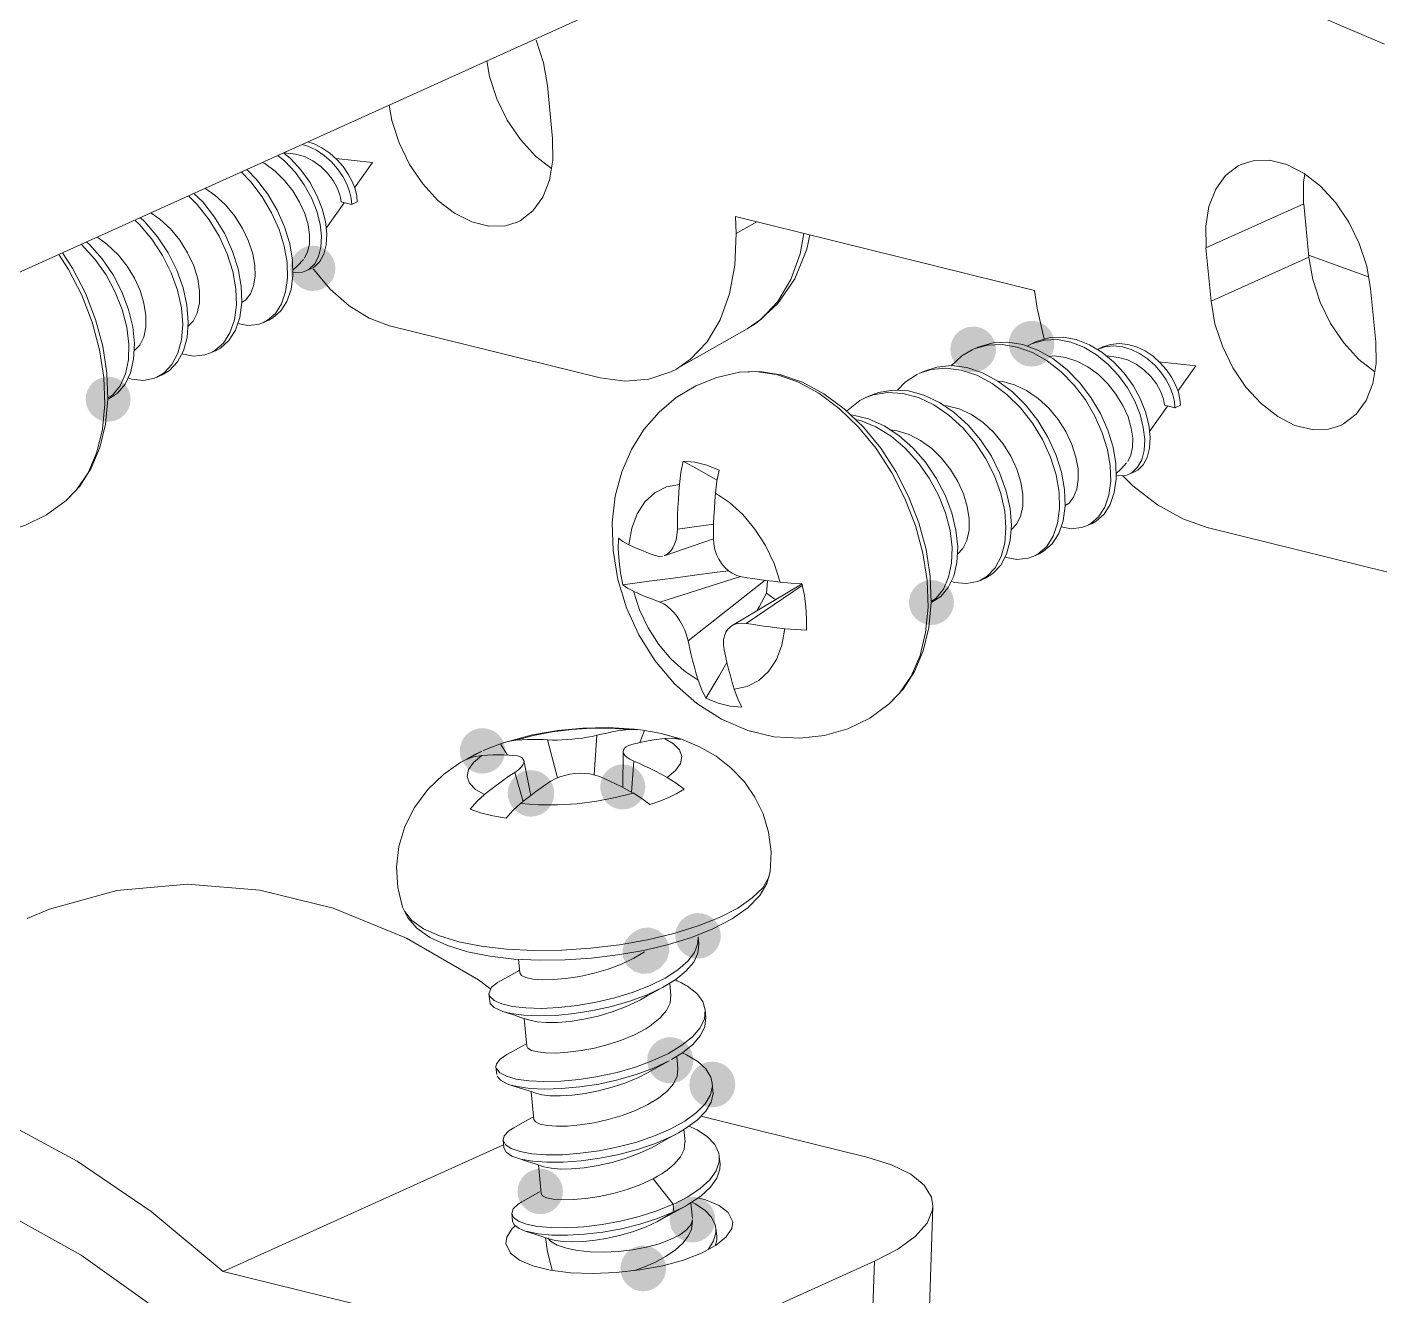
# Model space of a CAD drawing. Header units: millimetres. Extents: x 0 to 260, y 22 to 203.
# Drawn here: x 124.07 to 131.68, y 66.37 to 73.51 of the extents above; entities that cross this region are included whole.
import ezdxf

# ---------------------------------------------------------------- set-up
doc = ezdxf.new("R2010")
doc.units = ezdxf.units.MM

msp = doc.modelspace()

# ---------------------------------------------------------------- hatches: boundary and pattern name
h = msp.add_hatch(color=7)
edge = h.paths.add_edge_path()
edge.add_arc((125.674896, 72.149017), 0.127342, 0, 360)
h = msp.add_hatch(color=7)
edge = h.paths.add_edge_path()
edge.add_arc((129.718118, 71.725226), 0.128534, 0, 360)
h = msp.add_hatch(color=7)
edge = h.paths.add_edge_path()
edge.add_arc((129.389646, 71.693511), 0.128441, 0, 360)
h = msp.add_hatch(color=7)
edge = h.paths.add_edge_path()
edge.add_arc((124.524064, 71.413229), 0.12641, 0, 360)
h = msp.add_hatch(color=7)
edge = h.paths.add_edge_path()
edge.add_arc((129.154943, 70.269982), 0.126573, 0, 360)
h = msp.add_hatch(color=7)
edge = h.paths.add_edge_path()
edge.add_arc((126.629583, 69.435239), 0.127821, 0, 360)
h = msp.add_hatch(color=7)
edge = h.paths.add_edge_path()
edge.add_arc((126.629583, 69.435239), 0.127821, 0, 360)
h = msp.add_hatch(color=7)
edge = h.paths.add_edge_path()
edge.add_arc((127.418571, 69.232392), 0.126797, 0, 360)
h = msp.add_hatch(color=7)
edge = h.paths.add_edge_path()
edge.add_arc((126.902422, 69.196126), 0.130776, 0, 360)
h = msp.add_hatch(color=7)
edge = h.paths.add_edge_path()
edge.add_arc((127.842186, 68.395003), 0.12806, 0, 360)
h = msp.add_hatch(color=7)
h.dxf.hatch_style = 2
h.paths.add_polyline_path([(127.477419, 68.414595), (127.521309, 68.437596), (127.56911, 68.44186), (127.615051, 68.427981), (127.653357, 68.396551), (127.676358, 68.352661), (127.680622, 68.30486), (127.666743, 68.258919), (127.635312, 68.220612), (127.620143, 68.208265), (127.576254, 68.185265), (127.528452, 68.181), (127.482512, 68.194879), (127.444205, 68.22631), (127.421205, 68.270199), (127.41694, 68.318001), (127.430819, 68.363941), (127.46225, 68.402248)])
h = msp.add_hatch(color=7)
edge = h.paths.add_edge_path()
edge.add_arc((127.685765, 67.695198), 0.129828, 0, 360)
h = msp.add_hatch(color=7)
edge = h.paths.add_edge_path()
edge.add_arc((127.922443, 67.558673), 0.128941, 0, 360)
h = msp.add_hatch(color=7)
edge = h.paths.add_edge_path()
edge.add_arc((126.954633, 66.957293), 0.127609, 0, 360)
h = msp.add_hatch(color=7)
edge = h.paths.add_edge_path()
edge.add_arc((127.810648, 66.798719), 0.128413, 0, 360)
h = msp.add_hatch(color=7)
edge = h.paths.add_edge_path()
edge.add_arc((127.533929, 66.524046), 0.128364, 0, 360)

# ---------------------------------------------------------------- linework, layer by layer
at = {"color": 7, "lineweight": 0}
for points in [[(132.680957, 76.039451), (117.382396, 69.125712)], [(131.702916, 73.410516), (130.837552, 73.781991), (129.971835, 74.100902), (129.108588, 74.366896), (129.025685, 74.38771)], [(126.994673, 73.178317), (126.972801, 73.304964), (126.931173, 73.431612)], [(126.653925, 73.315759), (126.669094, 73.228976), (126.710369, 73.102682), (126.769283, 72.982384), (126.843014, 72.873023), (126.928386, 72.77989), (127.017639, 72.710393)], [(127.023424, 72.878915), (126.994497, 73.178423)], [(126.104262, 73.067369), (126.119431, 72.980585), (126.160706, 72.854291), (126.21962, 72.733641), (126.293351, 72.624632), (126.378723, 72.531499), (126.471856, 72.458827), (126.569223, 72.409791), (126.665884, 72.385449), (126.758312, 72.388271), (126.824634, 72.409085)], [(125.614712, 72.846212), (125.647521, 72.836687), (125.695146, 72.813404), (125.739596, 72.783418), (125.779812, 72.74814), (125.814737, 72.707923), (125.843665, 72.665943), (125.866243, 72.623257), (125.882118, 72.581982), (125.89129, 72.543176), (125.894112, 72.508604)], [(125.645545, 72.859971), (125.678706, 72.850446), (125.726331, 72.827515), (125.770428, 72.797529), (125.810645, 72.761898), (125.84557, 72.722034), (125.874498, 72.679701), (125.897076, 72.637368), (125.912951, 72.59574), (125.922123, 72.557287), (125.924945, 72.522362)], [(126.824458, 72.409015), (126.841744, 72.417129), (126.913005, 72.471809), (126.968744, 72.548715), (127.006844, 72.645023), (127.025188, 72.756854), (127.023424, 72.878915)], [(125.478822, 72.784547), (125.517981, 72.752444), (125.576894, 72.688944), (125.626989, 72.619447), (125.667558, 72.545363), (125.697544, 72.470574), (125.716242, 72.397549), (125.72365, 72.329463), (125.720475, 72.267727), (125.706717, 72.215163), (125.684139, 72.173536)], [(125.509831, 72.798658), (125.54899, 72.766202), (125.607904, 72.703055), (125.657998, 72.633205), (125.698568, 72.559474), (125.728554, 72.484686), (125.746898, 72.411661), (125.754659, 72.343222), (125.751131, 72.281486), (125.737726, 72.229274), (125.715148, 72.187647), (125.684809, 72.158366), (125.667523, 72.148136)], [(125.51156, 72.799363), (125.563771, 72.793366)], [(125.563912, 72.793472), (125.577318, 72.791708), (125.627765, 72.77795), (125.675743, 72.753961), (125.71984, 72.722211), (125.758293, 72.684111), (125.789337, 72.643189), (125.812621, 72.601914), (125.827437, 72.562755)], [(125.804542, 72.767296), (126.010564, 72.745071)], [(131.625375, 72.034894), (131.603503, 72.161894), (131.561875, 72.288541), (131.502961, 72.408838), (131.429231, 72.517494), (131.344211, 72.610627), (131.250725, 72.683299), (131.153711, 72.733041), (131.05705, 72.756677), (130.964622, 72.753855), (130.897948, 72.733394)], [(125.272271, 72.691166), (125.326951, 72.63578), (125.390451, 72.551819), (125.443721, 72.461861), (125.485349, 72.367669), (125.514629, 72.273125), (125.530151, 72.18105), (125.532621, 72.094619), (125.522038, 72.016655), (125.498754, 71.949275), (125.464535, 71.895652)], [(125.30328, 72.705277), (125.357608, 72.649539), (125.421461, 72.56593), (125.47473, 72.475972), (125.516358, 72.38178), (125.545638, 72.286883), (125.561161, 72.195161), (125.56363, 72.10873), (125.553047, 72.030414), (125.529763, 71.963386), (125.495191, 71.909764), (125.451094, 71.870958), (125.428163, 71.858258)], [(125.391651, 72.745247), (125.404704, 72.738192), (125.463265, 72.695153), (125.516181, 72.644), (125.562395, 72.585439), (125.601201, 72.521586), (125.630129, 72.456675), (125.648826, 72.393528)], [(125.910481, 72.602302), (126.01067, 72.744824)], [(130.898124, 72.733535), (130.880838, 72.725068), (130.809929, 72.670741), (130.754191, 72.593835), (130.715738, 72.497174), (130.697746, 72.385696), (130.69951, 72.263635)], [(131.254676, 72.68016), (131.247268, 72.633946), (131.248679, 72.511885)], [(124.975479, 72.557146), (125.024868, 72.50811), (125.092248, 72.422385), (125.149046, 72.329252), (125.193496, 72.230827), (125.224893, 72.131343), (125.242179, 72.034329), (125.245354, 71.942254), (125.234065, 71.858999), (125.209371, 71.787032), (125.172682, 71.728824)], [(125.006312, 72.57094), (125.055701, 72.522256), (125.123081, 72.436531), (125.179878, 72.343045), (125.224328, 72.24462), (125.255726, 72.14549), (125.273012, 72.048123), (125.276187, 71.956401)], [(125.068506, 72.599197), (125.124245, 72.561097), (125.183865, 72.505711), (125.236076, 72.442917), (125.27982, 72.374125), (125.313687, 72.301806), (125.33697, 72.229839)], [(125.827296, 72.562685), (125.830824, 72.548221), (125.833293, 72.534815), (125.834352, 72.522468)], [(124.763283, 72.461367), (124.814789, 72.426089), (124.874055, 72.371409), (124.926619, 72.307909), (124.971069, 72.237), (125.005289, 72.162917), (125.027866, 72.090245)], [(125.75099, 72.375607), (125.851532, 72.518129)], [(125.894112, 72.508569), (125.834493, 72.522327)], [(125.925121, 72.522362), (125.894077, 72.508604)], [(130.699334, 72.263635), (131.248961, 72.511991)], [(131.24882, 72.512026), (131.277748, 72.212517)], [(124.673184, 72.420374), (124.699995, 72.396032), (124.770197, 72.31313), (124.83017, 72.222113), (124.878853, 72.124746), (124.914484, 72.025616), (124.936003, 71.927191), (124.943411, 71.833352), (124.936709, 71.746921), (124.915895, 71.671427), (124.882734, 71.608632), (124.838284, 71.56136)], [(124.704016, 72.434521), (124.730828, 72.410179), (124.80103, 72.327276), (124.861355, 72.235907), (124.909686, 72.138893), (124.945316, 72.039409), (124.967189, 71.941337), (124.974597, 71.847146), (124.967541, 71.761068), (124.94708, 71.685221), (124.913919, 71.622426), (124.869116, 71.575154), (124.828547, 71.550812)], [(125.648649, 72.393528), (125.656763, 72.337436), (125.656058, 72.285931), (125.64618, 72.241481), (125.628541, 72.206908)], [(129.734381, 72.024875), (128.053394, 72.440094)], [(128.056252, 72.344245), (128.05343, 72.439847)], [(128.056252, 72.344245), (128.173021, 72.410567)], [(124.402039, 72.298101), (124.419325, 72.282932), (124.490233, 72.202146), (124.551264, 72.11254), (124.601005, 72.016585), (124.6384, 71.918512), (124.662036, 71.82044), (124.671914, 71.726249), (124.667328, 71.639112), (124.649689, 71.561854), (124.618997, 71.496943), (124.576664, 71.447201), (124.526216, 71.41404)], [(124.462011, 72.324948), (124.472528, 72.317429), (124.49429, 72.301576), (124.515787, 72.285856), (124.581602, 72.224053), (124.630991, 72.161964), (124.671914, 72.094584), (124.704016, 72.023676), (124.725536, 71.953473)], [(127.720725, 71.58288), (127.799394, 71.63756), (127.892528, 71.736691), (127.966611, 71.85981), (128.019528, 72.005155), (128.049514, 72.167785), (128.056217, 72.344174)], [(128.1176, 71.808552), (128.175103, 71.845241), (128.291872, 71.952132), (128.386064, 72.090068), (128.45415, 72.256227), (128.470378, 72.337013)], [(128.437111, 72.345268), (128.416297, 72.230968), (128.364086, 72.085976), (128.290355, 71.962504)], [(124.246146, 72.227475), (124.300827, 72.143514), (124.375263, 71.99817), (124.433824, 71.84577), (124.475804, 71.690547), (124.499441, 71.536031)], [(124.267172, 72.237106), (124.324322, 72.149617), (124.396288, 72.009212), (124.453086, 71.862103), (124.493655, 71.711467), (124.516938, 71.560478)], [(124.371911, 72.284308), (124.44917, 72.201052), (124.511964, 72.111799), (124.563822, 72.015844), (124.603334, 71.917066), (124.629086, 71.818288), (124.640375, 71.723038), (124.637553, 71.634138), (124.621325, 71.555469), (124.591339, 71.488794), (124.550064, 71.436936)], [(125.337041, 72.229874), (125.34833, 72.16461), (125.350094, 72.104285), (125.341627, 72.050663), (125.323988, 72.006213), (125.298235, 71.972699), (125.27601, 71.957882)], [(130.699334, 72.263635), (130.727909, 71.964127)], [(131.613663, 72.102063), (131.27676, 72.222713)], [(125.622121, 72.198512), (125.589665, 72.162529), (125.562854, 72.138893)], [(125.636443, 72.134448), (125.667488, 72.148206)], [(125.684139, 72.173359), (125.6538, 72.144079), (125.636514, 72.134554)], [(125.676731, 72.14616), (125.773039, 72.03186), (125.879578, 71.938021), (125.992467, 71.868877), (126.106414, 71.826543)], [(130.727944, 71.964268), (131.277924, 72.212623)], [(131.277783, 72.212659), (131.299656, 72.085659), (131.341283, 71.959011), (131.400197, 71.838714), (131.473928, 71.729706), (131.5593, 71.636925), (131.648553, 71.567075)], [(125.02769, 72.090351), (125.038626, 72.020148), (125.037921, 71.954531), (125.025573, 71.897734), (125.002996, 71.852931), (124.972304, 71.821181)], [(125.636443, 72.134448), (125.617041, 72.127745), (125.576471, 72.124923), (125.563066, 72.127745)], [(129.750397, 71.926027), (129.734522, 72.024804)], [(131.654338, 71.735491), (131.625411, 72.035)], [(124.725359, 71.953579), (124.736296, 71.883376), (124.73559, 71.81917), (124.723948, 71.762726), (124.701723, 71.717218), (124.669973, 71.684409)], [(125.276081, 71.95633), (125.265145, 71.873075), (125.24045, 71.801108), (125.203409, 71.743253), (125.155431, 71.700566), (125.130736, 71.687514)], [(128.290355, 71.962539), (128.197222, 71.864114)], [(129.750397, 71.926027), (129.789202, 71.750696)], [(130.727944, 71.964268), (130.749816, 71.837268), (130.791797, 71.710621), (130.850358, 71.590323), (130.924088, 71.481315), (131.009461, 71.388182), (131.102594, 71.315509), (131.199961, 71.266121), (131.296622, 71.242132), (131.389049, 71.244954), (131.455372, 71.265768)], [(125.397154, 71.844359), (125.368226, 71.834128), (125.310018, 71.827778), (125.252868, 71.838009)], [(125.397154, 71.844359), (125.427846, 71.858117)], [(125.420437, 71.856776), (125.397154, 71.844429)], [(125.464535, 71.895688), (125.420437, 71.856882)], [(128.197187, 71.864008), (128.118164, 71.808975)], [(127.290759, 71.533949), (126.106484, 71.826402)], [(127.720901, 71.583232), (128.118482, 71.809363)], [(125.099868, 71.673473), (125.130913, 71.687584)], [(125.124669, 71.686914), (125.099974, 71.673508)], [(125.172541, 71.728965), (125.124563, 71.686984)], [(129.265504, 71.601471), (129.325123, 71.656504), (129.384742, 71.691429)], [(129.415857, 71.705541), (129.384813, 71.691429)], [(129.394338, 71.695522), (129.470891, 71.717394), (129.553088, 71.720922), (129.637755, 71.706458), (129.723127, 71.675061), (129.806382, 71.628141), (129.885405, 71.566405), (129.957724, 71.492322), (130.021224, 71.409066), (130.074494, 71.318402), (130.116121, 71.224211), (130.145402, 71.129666), (130.160924, 71.037591), (130.163394, 70.951513), (130.152458, 70.873197), (130.129527, 70.806169), (130.095307, 70.752194)], [(129.415857, 71.705541), (129.501935, 71.730941), (129.58378, 71.734821), (129.668799, 71.72071), (129.753819, 71.689313), (129.837074, 71.641688), (129.916096, 71.580304), (129.988416, 71.506574), (130.052269, 71.422613), (130.105538, 71.332302), (130.147166, 71.238463), (130.176446, 71.143566), (130.191969, 71.051491), (130.194438, 70.96506), (130.183502, 70.887449), (130.160571, 70.820068), (130.126352, 70.766446), (130.081902, 70.727641), (130.058971, 70.714588)], [(129.693564, 71.711397), (129.71332, 71.723038)], [(129.744188, 71.73722), (129.713143, 71.723109)], [(129.722986, 71.727236), (129.791777, 71.745934), (129.864097, 71.748403), (129.938533, 71.734645), (130.012264, 71.705364)], [(129.744188, 71.73722), (129.822504, 71.759798), (129.895177, 71.761914), (129.969613, 71.748156), (130.043343, 71.719228)], [(130.012405, 71.705541), (130.08296, 71.663207), (130.14893, 71.609232), (130.207844, 71.545732), (130.257938, 71.476235), (130.298508, 71.402504), (130.328494, 71.327363), (130.346838, 71.254691), (130.354599, 71.185899), (130.351071, 71.124516), (130.337666, 71.071952), (130.314735, 71.030324)], [(130.043238, 71.719299), (130.114146, 71.676966), (130.179763, 71.623343), (130.238324, 71.559843), (130.288771, 71.489993), (130.32934, 71.416263), (130.359326, 71.341474), (130.378024, 71.268449), (130.385432, 71.199657), (130.381904, 71.138274), (130.368146, 71.08571), (130.345921, 71.044082), (130.315229, 71.014802), (130.297943, 71.005277)], [(130.119861, 71.706916), (130.088816, 71.693158)], [(130.088887, 71.693123), (130.130867, 71.706881)], [(130.119861, 71.706916), (130.161841, 71.721027), (130.210172, 71.726319), (130.259914, 71.72138), (130.309302, 71.706916), (130.356927, 71.684339), (130.401378, 71.654352), (130.441594, 71.618369), (130.476519, 71.578858), (130.505447, 71.536877), (130.528025, 71.493839), (130.5439, 71.452211), (130.553072, 71.413758), (130.555541, 71.379186)], [(130.130903, 71.706916), (130.179586, 71.712561), (130.228975, 71.707269), (130.278364, 71.693158), (130.325989, 71.670227), (130.370439, 71.640241), (130.410656, 71.604611), (130.445581, 71.564747), (130.474508, 71.522766), (130.497086, 71.479727), (130.512961, 71.438452), (130.522133, 71.399647), (130.524956, 71.365075)], [(131.455195, 71.265591), (131.472481, 71.274058), (131.543742, 71.328386), (131.599481, 71.405291), (131.637581, 71.501952), (131.655926, 71.61343), (131.654162, 71.735491)], [(125.099868, 71.673473), (125.067766, 71.662184), (125.003913, 71.655834), (124.937943, 71.667829)], [(129.816366, 71.653859), (129.845647, 71.656328), (129.909147, 71.648214), (129.973352, 71.627753), (130.035441, 71.594945), (130.094002, 71.551906), (130.146919, 71.5004), (130.193133, 71.442192), (130.232291, 71.378339), (130.261219, 71.313075), (130.279211, 71.249928)], [(130.139158, 71.656257), (130.194544, 71.65026)], [(130.19465, 71.650401), (130.207702, 71.648285), (130.258502, 71.634526), (130.30648, 71.610537), (130.350577, 71.578788), (130.38903, 71.540687), (130.420075, 71.499765), (130.443358, 71.45849), (130.458175, 71.419332)], [(130.435456, 71.623872), (130.641478, 71.601647)], [(124.287174, 70.843211), (124.177107, 70.763483), (124.054694, 70.703511), (123.922049, 70.664705), (123.784113, 70.649183), (123.637357, 70.658355), (123.492013, 70.692574), (123.343494, 70.756074), (123.205205, 70.844622), (123.07891, 70.956452), (122.969196, 71.087333), (122.878532, 71.231266), (122.809035, 71.384019), (122.759999, 71.542769), (122.758235, 71.555116)], [(124.287174, 70.843211), (124.345382, 70.902477), (124.410999, 70.999491), (124.460035, 71.114497), (124.491785, 71.244319), (124.504838, 71.386136), (124.499546, 71.536066)], [(124.516938, 71.560478), (124.52223, 71.41337), (124.509177, 71.272964), (124.47778, 71.142084), (124.429097, 71.024962), (124.364891, 70.924773), (124.28728, 70.843281)], [(124.797538, 71.536701), (124.783779, 71.531057), (124.722043, 71.519062), (124.654663, 71.525765), (124.635966, 71.532468)], [(124.797538, 71.536701), (124.828229, 71.550812)], [(124.838213, 71.561537), (124.797644, 71.536842)], [(127.290759, 71.533949), (127.431518, 71.513841), (127.565926, 71.52513), (127.689398, 71.566758), (127.720796, 71.582986)], [(127.363784, 70.562435), (127.359551, 70.718362), (127.376484, 70.866882), (127.413173, 71.005524), (127.467501, 71.131112), (127.538057, 71.243296), (127.622723, 71.341015), (127.719737, 71.422507), (127.829098, 71.488124), (127.948337, 71.536101), (128.075337, 71.564324)], [(128.075372, 71.564288), (128.188967, 71.568874), (128.308206, 71.550177), (128.429561, 71.508197), (128.549506, 71.443638), (128.664864, 71.358619), (128.772109, 71.255608), (128.869475, 71.137074), (128.9552, 71.006194), (129.026814, 70.865788), (129.083611, 70.71868), (129.124534, 70.568044), (129.147817, 70.417055)], [(128.075372, 71.564288), (128.1678, 71.568522), (128.284217, 71.551588), (128.403103, 71.510666), (128.521636, 71.446461), (128.636289, 71.361088), (128.744592, 71.256313), (128.843722, 71.134958), (128.931564, 70.999844), (129.006, 70.854499), (129.064561, 70.702452), (129.106542, 70.546877), (129.130178, 70.392713)], [(128.963173, 71.463323), (129.007623, 71.509537), (129.076415, 71.553634)], [(129.115291, 71.571167), (129.084246, 71.557409)], [(129.084282, 71.557374), (129.153426, 71.579952), (129.236682, 71.587713), (129.323112, 71.576777), (129.410954, 71.547849), (129.497384, 71.501635), (129.579934, 71.439899), (129.655782, 71.364757), (129.723162, 71.279032), (129.779607, 71.185546), (129.824409, 71.087474), (129.855807, 70.987991), (129.873093, 70.890624), (129.875915, 70.798902), (129.864626, 70.715293), (129.840284, 70.643679), (129.803243, 70.585471)], [(129.115291, 71.571167), (129.184435, 71.593745), (129.267338, 71.601859), (129.354121, 71.590923), (129.441963, 71.561642), (129.528394, 71.515429), (129.610591, 71.453692), (129.686791, 71.378904), (129.753819, 71.293179), (129.810616, 71.19934), (129.855419, 71.10162), (129.886816, 71.002137), (129.903749, 70.90477), (129.906924, 70.813048)], [(130.541219, 71.458843), (130.641407, 71.601365)], [(128.812996, 71.434748), (128.857446, 71.451329), (128.938937, 71.464734), (129.025015, 71.459443), (129.112504, 71.435807), (129.19964, 71.394884), (129.283601, 71.338087), (129.361565, 71.266473), (129.431768, 71.183923), (129.492093, 71.092554), (129.540423, 70.99554), (129.576054, 70.896057), (129.597926, 70.797632), (129.605334, 70.704146), (129.598279, 70.617715), (129.577818, 70.541868), (129.544657, 70.479426), (129.499854, 70.432154), (129.459284, 70.407459)], [(129.53044, 71.513982), (129.554076, 71.512571), (129.622515, 71.494227), (129.689895, 71.462477), (129.755159, 71.417674), (129.814426, 71.362288), (129.86699, 71.299493), (129.910381, 71.230702), (129.944601, 71.158382), (129.967884, 71.086416)], [(124.550029, 71.436794), (124.521807, 71.418097)], [(128.678093, 71.345848), (128.751824, 71.405115), (128.78181, 71.420637)], [(128.812996, 71.434748), (128.781951, 71.420637)], [(128.781986, 71.420602), (128.826436, 71.437182), (128.907928, 71.450588), (128.994006, 71.445296), (129.081848, 71.422013), (129.168631, 71.381091), (129.252592, 71.323941), (129.330909, 71.252327), (129.400759, 71.169777), (129.461084, 71.078407), (129.509767, 70.981394), (129.545045, 70.882263), (129.566917, 70.783838), (129.574325, 70.689999), (129.567623, 70.603569), (129.546809, 70.528074), (129.513647, 70.46528), (129.468845, 70.418007)], [(130.458175, 71.419226), (130.461703, 71.404762), (130.464172, 71.391357), (130.46523, 71.379009)], [(128.700142, 71.324858), (128.714606, 71.324152), (128.801742, 71.302633), (128.888173, 71.263475), (128.971781, 71.208441), (129.050097, 71.13965), (129.120653, 71.058864), (129.182036, 70.968905), (129.231778, 70.873302), (129.269173, 70.774877), (129.292809, 70.677158), (129.302686, 70.582614), (129.2981, 70.495477), (129.280461, 70.418572), (129.24977, 70.353661), (129.207436, 70.303566), (129.156989, 70.271111)], [(129.22571, 71.37721), (129.242291, 71.376505), (129.311083, 71.359219), (129.379874, 71.327469), (129.445491, 71.282666), (129.504757, 71.227985), (129.557321, 71.164485), (129.601771, 71.093577), (129.635991, 71.019494), (129.658569, 70.946821)], [(130.381692, 71.232183), (130.482234, 71.374706)], [(130.525026, 71.365145), (130.465054, 71.378904)], [(130.555682, 71.379292), (130.524991, 71.365181)], [(128.726177, 71.299705), (128.755105, 71.293355), (128.842594, 71.257372), (128.927613, 71.204455), (129.007341, 71.137074), (129.07966, 71.057347), (129.142808, 70.968447), (129.195019, 70.872844), (129.234177, 70.773713), (129.25993, 70.674936), (129.271219, 70.579686), (129.268396, 70.490786), (129.251816, 70.411763), (129.222183, 70.345441), (129.180907, 70.293583)], [(128.923556, 71.240086), (128.963067, 71.235499), (129.029037, 71.215038), (129.093948, 71.181172), (129.156389, 71.135311), (129.212481, 71.08063), (129.261517, 71.018541), (129.302792, 70.951161), (129.334895, 70.880252), (129.356062, 70.810049)], [(130.279387, 71.250069), (130.287501, 71.19433), (130.286795, 71.142472), (130.276918, 71.098375), (130.259279, 71.06345)], [(129.967778, 71.086451), (129.97942, 71.021187), (129.980831, 70.960862), (129.972364, 70.90724), (129.954726, 70.86279), (129.928973, 70.829276), (129.906748, 70.814459)], [(127.737235, 70.934157), (127.745349, 71.001537), (127.757696, 71.065037)], [(127.960508, 71.014802), (127.892069, 71.043024), (127.823983, 71.059604), (127.757661, 71.065249)], [(127.757731, 71.065072), (127.847337, 71.014978), (127.928476, 70.969117), (127.948937, 70.957122)], [(127.960508, 71.014802), (127.947808, 70.951654), (127.939694, 70.884274)], [(130.252858, 71.055089), (130.220403, 71.019106), (130.193591, 70.995469)], [(130.314876, 71.030289), (130.284538, 71.000655), (130.267251, 70.99113)], [(130.267322, 70.991024), (130.298014, 71.005136)], [(127.453037, 70.59482), (127.469265, 70.686895), (127.499604, 70.767681), (127.543348, 70.835414), (127.599087, 70.886214), (127.664351, 70.919728), (127.737376, 70.934192)], [(127.725699, 70.681991), (127.726052, 70.720797), (127.72711, 70.762072), (127.728874, 70.804758), (127.731344, 70.848502), (127.733813, 70.891894), (127.737341, 70.934227)], [(129.658569, 70.946927), (129.669505, 70.876724), (129.668799, 70.811108), (129.656452, 70.754311), (129.633874, 70.709508), (129.603182, 70.677758)], [(130.267322, 70.991024), (130.247919, 70.984322), (130.206997, 70.981499), (130.193944, 70.984322)], [(130.230104, 70.983087), (130.287607, 70.925231), (130.425896, 70.819045), (130.568418, 70.73967), (130.712351, 70.689223)], [(127.928264, 70.632038), (127.928617, 70.670843), (127.929675, 70.712118), (127.931439, 70.754804), (127.933909, 70.798549), (127.936378, 70.841941), (127.939906, 70.884274)], [(127.939835, 70.884203), (128.01921, 70.832345), (128.093999, 70.763906), (128.162438, 70.682414), (128.221352, 70.589634), (128.269682, 70.489445), (128.304608, 70.384317)], [(129.356097, 70.810155), (129.367033, 70.740305), (129.366327, 70.675747), (129.354686, 70.619303), (129.332461, 70.573794), (129.300711, 70.540986)], [(129.906783, 70.812907), (129.895847, 70.729651), (129.871152, 70.657685), (129.834111, 70.599829), (129.786133, 70.557496), (129.761439, 70.54409)], [(127.725699, 70.681991), (127.929957, 70.709861)], [(130.027892, 70.700935), (129.998964, 70.690705), (129.940756, 70.684708), (129.883958, 70.694585)], [(130.05114, 70.713353), (130.027856, 70.701006)], [(130.027892, 70.700935), (130.058936, 70.714694)], [(130.095237, 70.752264), (130.05114, 70.713459)], [(127.397581, 70.502851), (127.3937, 70.568114), (127.394758, 70.631262)], [(127.394794, 70.631332), (127.419841, 70.612635), (127.453002, 70.594643)], [(127.651651, 70.533154), (127.674934, 70.545854), (127.688693, 70.559612), (127.700687, 70.576899), (127.710565, 70.59736), (127.718326, 70.621349), (127.723618, 70.649218), (127.725734, 70.682026)], [(127.928617, 70.627557), (127.651686, 70.53266)], [(127.928264, 70.632038), (127.930381, 70.598171), (127.936731, 70.567127), (127.946609, 70.538904), (127.958956, 70.513152), (127.974478, 70.489163), (127.99247, 70.467291), (128.012225, 70.448946), (128.03445, 70.433777), (128.059497, 70.421782), (128.087367, 70.414374)], [(131.89652, 70.396735), (130.712598, 70.689188)], [(128.917876, 69.699787), (128.80781, 69.620059), (128.685396, 69.560087), (128.552751, 69.521282), (128.415168, 69.505759), (128.26806, 69.514932), (128.122715, 69.549151), (127.974196, 69.612651), (127.835907, 69.701198), (127.709965, 69.813029), (127.599899, 69.943909), (127.509587, 70.088196), (127.439737, 70.240596), (127.390701, 70.399346), (127.36389, 70.562329)], [(127.601874, 70.534212), (127.578944, 70.542326), (127.554602, 70.551499), (127.529555, 70.561376), (127.503802, 70.57196), (127.478049, 70.583249), (127.453002, 70.59489)], [(129.803278, 70.585542), (129.7553, 70.543561)], [(127.419947, 70.369183), (127.406188, 70.436211), (127.397722, 70.502886)], [(127.601874, 70.534212), (127.623394, 70.529274), (127.642444, 70.530332)], [(129.730571, 70.53005), (129.698468, 70.518761), (129.634615, 70.512411), (129.568646, 70.524405)], [(129.730571, 70.53005), (129.761615, 70.544161)], [(129.755371, 70.543491), (129.730676, 70.530085)], [(128.013531, 70.448064), (127.935214, 70.438186), (127.824089, 70.423722), (127.701322, 70.407495), (127.566914, 70.38915), (127.419806, 70.369042)], [(127.626992, 70.272028), (128.08137, 70.415609)], [(127.785989, 70.054294), (128.218847, 70.394724)], [(128.304643, 70.384317), (128.262662, 70.389256), (128.222798, 70.394195), (128.185404, 70.399487), (128.150479, 70.404426), (128.117671, 70.409012), (128.087332, 70.414303)], [(128.227667, 70.322334), (128.230842, 70.366079), (128.232253, 70.39289)], [(128.917876, 69.699787), (128.976085, 69.759054), (129.041701, 69.856068), (129.090738, 69.971426), (129.122488, 70.101248), (129.135893, 70.242712), (129.130249, 70.392643)], [(129.147676, 70.417055), (129.152967, 70.269947), (129.139915, 70.129541), (129.108517, 69.998661), (129.059834, 69.881538), (128.995629, 69.781349), (128.918017, 69.699858)], [(129.428275, 70.393631), (129.414517, 70.387633), (129.352781, 70.375639), (129.2854, 70.382342), (129.266703, 70.389044)], [(129.428275, 70.393631), (129.45932, 70.407389)], [(129.468915, 70.418113), (129.428346, 70.393772)], [(127.47819, 70.332671), (127.445029, 70.350662), (127.419982, 70.369359)], [(127.626992, 70.272028), (127.604061, 70.280142), (127.57972, 70.289667), (127.554673, 70.299545), (127.52892, 70.309775), (127.503167, 70.321417), (127.47812, 70.332706)], [(127.47819, 70.332671), (127.513468, 70.227896), (127.561093, 70.127354), (127.62036, 70.034573), (127.688446, 69.953082), (127.763588, 69.884996), (127.842963, 69.833137)], [(128.426951, 70.374334), (128.033604, 70.139736)], [(128.112591, 70.152119), (128.428679, 70.365197)], [(128.227667, 70.322334), (128.185686, 70.246134), (128.172281, 70.222498)], [(128.279843, 70.286492), (128.268554, 70.292136), (128.227631, 70.322475)], [(128.304643, 70.384317), (128.366026, 70.379026), (128.426351, 70.376556)], [(128.426457, 70.376415), (128.440215, 70.30974), (128.448682, 70.243065)], [(127.785989, 70.054294), (127.777875, 70.085338), (127.766939, 70.114266), (127.754592, 70.141077), (127.740128, 70.166124), (127.724253, 70.190113), (127.706967, 70.211633), (127.688975, 70.231035), (127.669572, 70.247969), (127.649111, 70.261727), (127.626886, 70.271957)], [(128.448823, 70.2431), (128.452704, 70.177836), (128.451645, 70.114689)], [(129.180731, 70.293724), (129.152862, 70.274674)], [(128.033533, 70.139736), (128.009897, 70.119628), (127.998608, 70.102695), (127.990494, 70.082939), (127.985555, 70.060009), (127.98485, 70.034256), (127.98873, 70.00427)], [(128.112591, 70.152119), (128.085074, 70.154236), (128.061438, 70.151061), (128.041682, 70.144005)], [(128.045598, 69.782831), (128.118623, 69.797295), (128.183887, 69.830809), (128.239273, 69.881962), (128.283018, 69.949342), (128.313356, 70.030128), (128.329937, 70.122556)], [(128.329796, 70.122521), (128.287815, 70.12746), (128.247951, 70.132046), (128.210557, 70.137338), (128.175632, 70.142629), (128.142824, 70.147215), (128.112485, 70.152154)], [(128.451575, 70.114583), (128.391603, 70.117053), (128.329866, 70.122344)], [(127.842998, 69.833102), (127.832062, 69.869085), (127.821478, 69.90648), (127.811601, 69.94458), (127.802076, 69.98268), (127.793609, 70.019016), (127.785848, 70.054294)], [(128.045598, 69.782831), (128.034662, 69.819167), (128.024079, 69.856562), (128.014201, 69.894662), (128.004676, 69.932762), (127.996209, 69.969098), (127.988448, 70.004376)], [(128.004746, 69.932691), (127.95818, 69.853316), (127.88586, 69.730902)], [(127.885896, 69.730796), (127.862965, 69.778069), (127.842857, 69.833102)], [(128.088461, 69.680843), (128.022491, 69.686487), (127.954405, 69.702715), (127.885966, 69.730937)], [(128.045598, 69.782831), (128.065706, 69.728151), (128.088637, 69.680878)], [(126.753514, 69.482758), (126.9105, 69.525092), (127.05267, 69.549786), (127.193428, 69.563544), (127.336303, 69.567072)], [(127.450286, 69.55476), (127.349744, 69.562169), (127.242499, 69.562874), (127.131727, 69.556171), (127.021661, 69.542413), (126.915827, 69.521599), (126.817755, 69.495494)], [(127.336232, 69.567143), (127.485105, 69.557971), (127.518266, 69.553737)], [(127.450286, 69.55476), (127.497205, 69.555819), (127.518372, 69.553702)], [(126.731783, 69.474468), (126.753655, 69.482582)], [(126.753514, 69.482758), (126.771859, 69.48805), (126.81772, 69.495458)], [(126.817755, 69.495494), (126.850563, 69.497963), (126.882666, 69.499021), (126.913358, 69.499727), (126.942638, 69.499374), (126.970155, 69.498316), (126.996261, 69.496905)], [(126.996225, 69.496869), (127.022684, 69.495811), (127.049848, 69.495811), (127.077364, 69.496869), (127.105939, 69.498281), (127.134514, 69.50075), (127.163442, 69.503925), (127.191311, 69.5071), (127.218828, 69.511686), (127.245992, 69.516978), (127.272098, 69.522622)], [(126.996225, 69.496869), (127.051964, 69.283792)], [(127.271992, 69.522728), (127.257175, 69.300478)], [(127.450286, 69.55476), (127.420652, 69.551232), (127.389961, 69.546999), (127.358916, 69.541707), (127.328577, 69.53571), (127.299649, 69.52936), (127.272133, 69.522657)], [(127.652851, 69.504454), (127.623217, 69.500926), (127.592526, 69.497046), (127.561481, 69.491754), (127.531142, 69.485757), (127.502214, 69.479407), (127.474698, 69.472704)], [(127.540032, 69.549927), (127.513927, 69.482194)], [(127.518301, 69.553737), (127.540173, 69.549857)], [(127.540032, 69.549927), (127.615527, 69.537227), (127.634929, 69.532994)], [(127.634929, 69.533064), (127.683613, 69.520364), (127.742527, 69.499903)], [(127.634929, 69.533064), (127.748171, 69.500609), (127.850124, 69.458628), (127.943257, 69.405359), (128.028982, 69.338684), (128.103771, 69.260367), (128.162332, 69.174995), (128.208193, 69.080451), (128.238885, 68.977439), (128.252643, 68.867373), (128.247352, 68.755189)], [(127.742597, 69.499974), (127.699911, 69.505971), (127.652992, 69.50456)], [(127.669219, 69.285344), (127.715786, 69.324149), (127.743303, 69.364366), (127.750711, 69.403172), (127.737658, 69.440566), (127.70485, 69.474786), (127.652992, 69.504419)], [(126.507875, 69.371492), (126.623586, 69.432523)], [(126.62535, 69.408675), (126.579842, 69.401267), (126.539272, 69.387508)], [(126.539378, 69.387685), (126.579948, 69.410968)], [(126.641719, 69.189247), (126.589861, 69.218881), (126.557052, 69.253453), (126.543999, 69.290494), (126.551408, 69.329653), (126.578572, 69.369517), (126.625491, 69.408675)], [(126.579877, 69.411109), (126.625738, 69.433334)], [(126.62535, 69.408675), (126.658511, 69.410792), (126.690261, 69.412203), (126.720953, 69.412556), (126.750233, 69.412203), (126.77775, 69.411497), (126.803856, 69.410086)], [(126.633429, 69.436932), (126.676467, 69.454571), (126.731854, 69.474327)], [(126.731783, 69.474468), (126.770236, 69.411674)], [(126.862875, 69.38077), (126.853703, 69.395587), (126.842061, 69.40229), (126.826186, 69.406876), (126.803961, 69.410051)], [(127.419453, 69.228864), (127.420158, 69.432064)], [(127.420123, 69.432099), (127.423298, 69.420105), (127.430354, 69.409874), (127.441995, 69.398938), (127.458576, 69.388002), (127.481859, 69.377066)], [(127.474557, 69.472775), (127.453037, 69.465366), (127.437515, 69.457605), (127.427284, 69.449139), (127.420229, 69.432205)], [(126.179897, 68.556364), (126.153086, 68.666783), (126.145678, 68.781083), (126.158731, 68.896442), (126.192597, 69.009683), (126.246925, 69.117633), (126.321361, 69.217469), (126.410261, 69.302489), (126.507981, 69.371633)], [(126.811052, 69.314272), (126.831866, 69.329441), (126.846683, 69.343552), (126.856561, 69.355899), (126.862205, 69.367541), (126.863263, 69.378124)], [(126.901646, 69.184767), (126.86284, 69.380911)], [(127.481789, 69.376996), (127.466972, 69.203782)], [(127.481789, 69.376996), (127.509305, 69.365354), (127.538233, 69.351948), (127.56963, 69.337484), (127.602086, 69.321257), (127.6356, 69.303618), (127.669114, 69.285273)], [(126.811052, 69.314272), (126.784241, 69.29628), (126.756372, 69.27723), (126.727444, 69.256063), (126.698516, 69.234191), (126.669588, 69.211613), (126.641719, 69.189388)], [(126.811052, 69.314272), (126.857972, 69.15023)], [(127.013617, 69.264318), (126.986806, 69.246327), (126.958937, 69.227277), (126.930009, 69.20611), (126.901081, 69.183885), (126.872153, 69.16166), (126.844284, 69.139435)], [(127.289384, 69.290177), (127.26222, 69.299349), (127.23435, 69.305346), (127.206128, 69.308521), (127.177906, 69.309227), (127.148978, 69.307463), (127.120403, 69.303582), (127.092534, 69.297585), (127.06537, 69.289471), (127.038911, 69.278535), (127.013511, 69.264424)], [(127.289384, 69.290177), (127.3169, 69.278182), (127.346181, 69.26513), (127.377225, 69.250313), (127.409681, 69.234085), (127.443195, 69.216799), (127.476709, 69.198102)], [(127.669219, 69.285344), (127.718256, 69.254299), (127.763411, 69.219374)], [(126.560227, 69.107226), (126.59868, 69.14956), (126.641719, 69.189071)], [(127.476814, 69.198172), (127.378742, 69.172067), (127.272909, 69.151606), (127.162842, 69.137495), (127.05207, 69.131145), (126.944826, 69.131497), (126.844284, 69.139259)], [(127.571041, 69.132732), (127.526239, 69.167657), (127.47685, 69.198349)], [(127.763446, 69.219551), (127.722877, 69.196267), (127.677016, 69.17369)], [(126.560227, 69.107226), (126.619141, 69.086765), (126.687227, 69.070185), (126.763074, 69.057132)], [(126.844284, 69.139294), (126.801245, 69.099783), (126.763145, 69.057449)], [(127.677122, 69.173725), (127.626322, 69.152558), (127.570936, 69.132803)], [(128.247458, 68.755154), (128.22876, 68.688832), (128.188896, 68.621099), (128.124338, 68.554424), (128.033321, 68.489865), (127.925724, 68.434126)], [(128.205794, 68.665584), (128.239661, 68.724145), (128.247422, 68.755189)], [(126.675832, 68.095424), (126.606335, 68.147636), (126.202405, 68.381527), (125.790007, 68.550861), (125.37761, 68.652461), (124.969446, 68.685974), (124.57363, 68.649638), (124.194394, 68.544158), (124.068099, 68.491947)], [(127.963436, 68.498826), (128.066094, 68.55139), (128.147233, 68.607834), (128.205794, 68.66569)], [(127.536751, 68.312806), (127.39176, 68.287406), (127.243593, 68.269414), (127.094721, 68.259537), (126.948318, 68.258126), (126.806149, 68.264476), (126.67174, 68.279998), (126.546151, 68.305045), (126.432204, 68.33997), (126.334132, 68.385478), (126.261107, 68.437689), (126.210307, 68.495545), (126.179968, 68.556223)], [(126.232603, 68.481257), (126.190622, 68.532763), (126.180039, 68.556399)], [(127.963436, 68.498826), (127.842433, 68.450495), (127.705908, 68.407809), (127.557036, 68.372531), (127.399697, 68.344662), (127.237772, 68.324906), (127.075142, 68.314323), (126.915686, 68.312559), (126.763992, 68.319968), (126.622881, 68.336548), (126.496233, 68.361595), (126.387578, 68.394404), (126.298678, 68.43462), (126.232708, 68.481187)], [(127.925689, 68.434056), (127.806097, 68.386078), (127.675569, 68.345861)], [(127.841304, 68.352776), (127.821902, 68.301976), (127.783802, 68.251881), (127.728063, 68.203198), (127.656802, 68.156984), (127.572488, 68.115004), (127.477238, 68.077962), (127.374932, 68.046212), (127.268746, 68.021165), (127.161854, 68.002467), (127.058138, 67.991179), (126.961124, 67.986593), (126.873635, 67.989062), (126.798493, 67.997529), (126.738874, 68.01164), (126.695835, 68.03069), (126.671493, 68.052915), (126.666202, 68.06879)], [(127.675569, 68.345861), (127.536575, 68.3127)], [(127.847161, 68.34759), (127.841869, 68.297143), (127.81788, 68.247048), (127.775547, 68.197307), (127.71628, 68.149329), (127.652427, 68.110171)], [(127.842998, 68.389641), (127.841234, 68.352952)], [(127.847161, 68.34759), (127.842927, 68.389571)], [(126.832748, 68.263523), (126.840156, 68.185912)], [(127.541232, 68.305221), (127.480907, 68.268532), (127.411409, 68.236077), (127.335915, 68.207855), (127.256893, 68.184571), (127.177165, 68.16658), (127.099201, 68.154585), (127.02794, 68.148588), (126.965498, 68.14753), (126.913287, 68.15141), (126.873423, 68.16023), (126.849082, 68.171871), (126.840262, 68.185982)], [(126.838604, 68.201187), (126.826257, 68.194132), (126.776163, 68.166262), (126.727126, 68.139098)], [(126.666166, 68.068896), (126.680983, 68.105584), (126.71485, 68.132396), (126.726844, 68.139098)], [(127.652498, 68.110241), (127.641914, 68.104597), (127.555484, 68.063674), (127.459176, 68.028397), (127.356164, 67.998058), (127.250331, 67.974422), (127.144498, 67.957488), (127.042545, 67.947611), (126.947648, 67.944436), (126.862981, 67.947963), (126.791014, 67.957488), (126.743037, 67.969483)], [(127.518654, 68.035805), (127.556401, 68.057324), (127.604379, 68.083783), (127.652357, 68.110241)], [(127.682978, 68.129185), (127.689681, 68.060041)], [(127.71434, 68.148482), (127.725386, 68.142656), (127.749, 68.130182), (127.772482, 68.117774), (127.783131, 68.112146), (127.834637, 68.071224), (127.868151, 68.026068), (127.882615, 67.978091)], [(126.666166, 68.068896), (126.670047, 68.026915)], [(126.895084, 67.919706), (126.936359, 67.910886), (126.98857, 67.906653), (127.051012, 67.907711), (127.122626, 67.913709), (127.200237, 67.926056), (127.279964, 67.943695), (127.358987, 67.966978), (127.434481, 67.994847), (127.504331, 68.028009), (127.518795, 68.03577)], [(127.689539, 68.059935), (127.684953, 68.016896), (127.664845, 67.974563), (127.629214, 67.932935), (127.580531, 67.893424)], [(126.743178, 67.969306), (126.694847, 67.991531), (126.673681, 68.014815), (126.670153, 68.026809)], [(126.743178, 67.969306), (126.797506, 67.951667), (126.851833, 67.934029)], [(127.88265, 67.977949), (127.877711, 67.927855)], [(127.886777, 67.935898), (127.882544, 67.977879)], [(126.851869, 67.93417), (126.89526, 67.919706)], [(126.86478, 67.929689), (126.879597, 67.774467)], [(127.580672, 67.89353), (127.570089, 67.886121), (127.5588, 67.879419), (127.547511, 67.872363)], [(127.877641, 67.927996), (127.853299, 67.877196), (127.81026, 67.827102), (127.750288, 67.779124), (127.675499, 67.733968)], [(127.886777, 67.935898), (127.881133, 67.884393), (127.856439, 67.833946), (127.8134, 67.784204), (127.754133, 67.736579), (127.692044, 67.698479)], [(127.547582, 67.872504), (127.484082, 67.838637), (127.412468, 67.809004), (127.336268, 67.783957), (127.259715, 67.763849), (127.183868, 67.749385), (127.11049, 67.73986), (127.043815, 67.735626), (126.986665, 67.736685), (126.940098, 67.741976), (126.905879, 67.750796), (126.885418, 67.76279), (126.879421, 67.774432)], [(127.675428, 67.734039), (127.587587, 67.693117), (127.49022, 67.657133), (127.386503, 67.627147), (127.279259, 67.603864), (127.173073, 67.587283), (127.070767, 67.577758), (126.975517, 67.574936), (126.891203, 67.579169), (126.819942, 67.589047), (126.764556, 67.604922), (126.726809, 67.624678), (126.707759, 67.648314)], [(126.878221, 67.789496), (126.865874, 67.78244), (126.815779, 67.754571), (126.766391, 67.727407)], [(127.752934, 67.736085), (127.77657, 67.72656), (127.84007, 67.688813), (127.886284, 67.646479), (127.914153, 67.600266), (127.922267, 67.566399)], [(125.170494, 66.506866), (124.766211, 66.843769), (124.349933, 67.128108), (123.929069, 67.353886), (123.508206, 67.519691), (123.095808, 67.621291), (122.696111, 67.658686), (122.317228, 67.630111), (121.963039, 67.535919), (121.847328, 67.488294)], [(126.705607, 67.657204), (126.708076, 67.674137), (126.728185, 67.701301), (126.766285, 67.727407)], [(126.705607, 67.657204), (126.70984, 67.615223)], [(127.558271, 67.624113), (127.621771, 67.660097)], [(127.679379, 67.691988), (127.591538, 67.651066)], [(127.621841, 67.659956), (127.679344, 67.691706)], [(127.722454, 67.717494), (127.729156, 67.648349)], [(126.782795, 67.55765), (126.768684, 67.562942), (126.730936, 67.582697), (126.711886, 67.606333)], [(127.591679, 67.650995), (127.494312, 67.615012), (127.390596, 67.585026), (127.283351, 67.561389), (127.177165, 67.544809), (127.074859, 67.535637), (126.979609, 67.532814), (126.895296, 67.537048), (126.824034, 67.546926), (126.782759, 67.557509)], [(126.93456, 67.508014), (126.963488, 67.500606), (127.009701, 67.495667), (127.066851, 67.494961), (127.133879, 67.499195), (127.206904, 67.50872), (127.282751, 67.523184), (127.359657, 67.542939), (127.435504, 67.567986), (127.507471, 67.597972), (127.558271, 67.624078)], [(127.729156, 67.648243), (127.72457, 67.605204), (127.704109, 67.562518), (127.668831, 67.521596), (127.620148, 67.481732)], [(127.922761, 67.551088), (127.911825, 67.500641), (127.881486, 67.450194), (127.833155, 67.400452), (127.768244, 67.352827), (127.688869, 67.309083), (127.597853, 67.269572), (127.498016, 67.235352), (127.393241, 67.207483), (127.285997, 67.186316), (127.180516, 67.171852), (127.079975, 67.164091), (126.9879, 67.163738), (126.907114, 67.169736), (126.840791, 67.18173), (126.790697, 67.199016), (126.758241, 67.220183), (126.745189, 67.245583)], [(126.782795, 67.55765), (126.83677, 67.540011), (126.89145, 67.522372)], [(126.891309, 67.522478), (126.934701, 67.508014)], [(126.904221, 67.517998), (126.919037, 67.362776)], [(127.926218, 67.524207), (127.926571, 67.509037), (127.915635, 67.45859), (127.885649, 67.408143), (127.837318, 67.358401), (127.772407, 67.311129), (127.731485, 67.286787)], [(127.926218, 67.524207), (127.922338, 67.566187)], [(127.620289, 67.481838), (127.560317, 67.445502), (127.490467, 67.412694), (127.41462, 67.384471), (127.336656, 67.361188), (127.257281, 67.343549), (127.179317, 67.331555), (127.10735, 67.325205), (127.045261, 67.324146), (126.99305, 67.328027), (126.953186, 67.336494), (126.928139, 67.348488), (126.91932, 67.362599)], [(126.917662, 67.377804), (126.905314, 67.370748), (126.85522, 67.342879), (126.806184, 67.315715)], [(127.857991, 67.37985), (128.791441, 67.149486)], [(126.745224, 67.245512), (126.751927, 67.270912), (126.777679, 67.297723), (126.805902, 67.315715)], [(127.731555, 67.286858), (127.693102, 67.266749), (127.602086, 67.227591), (127.50225, 67.193372), (127.397122, 67.165502), (127.289877, 67.143983), (127.184397, 67.129872), (127.083855, 67.122111), (126.99178, 67.121758), (126.911347, 67.127755), (126.844672, 67.139749), (126.822447, 67.146099)], [(127.597888, 67.212422), (127.635635, 67.233941), (127.683613, 67.260752), (127.731591, 67.286858)], [(127.762071, 67.305096), (127.768773, 67.236658)], [(127.791175, 67.324746), (127.837389, 67.303579), (127.895597, 67.264421), (127.936519, 67.220677), (127.958391, 67.173404), (127.961566, 67.154707)], [(126.747834, 67.219654), (125.170565, 66.50669)], [(126.745224, 67.245512), (126.749457, 67.203532)], [(126.822412, 67.145958), (126.794542, 67.156542), (126.762439, 67.178061), (126.749387, 67.203461)], [(126.974177, 67.096322), (127.016157, 67.087503), (127.068368, 67.08327), (127.130457, 67.084328), (127.202071, 67.090325), (127.280388, 67.103025), (127.359763, 67.120311), (127.438079, 67.143595), (127.513574, 67.171817), (127.583424, 67.204625), (127.597888, 67.212386)], [(127.768597, 67.236552), (127.764011, 67.19316), (127.743902, 67.151179), (127.708272, 67.109904), (127.659589, 67.070393)], [(126.822412, 67.145958), (126.876387, 67.128319), (126.931067, 67.110681)], [(127.961002, 67.124227), (127.944069, 67.073427), (127.908085, 67.02298), (127.854463, 66.973591), (127.784613, 66.927377), (127.70171, 66.884691)], [(127.961707, 67.154566), (127.961002, 67.124227)], [(127.965835, 67.112515), (127.961602, 67.154496)], [(129.163339, 66.87379), (129.155931, 66.925296), (129.114303, 66.992676), (129.038456, 67.053707), (128.929447, 67.106271), (128.791159, 67.14931)], [(125.131195, 65.993574), (124.757956, 66.322716), (124.371312, 66.599294), (123.977612, 66.819074), (123.584617, 66.977824), (123.198678, 67.073074), (122.827203, 67.103061), (122.476189, 67.067077), (122.126587, 66.955247)], [(126.930926, 67.110822), (126.974318, 67.096358)], [(126.943838, 67.106341), (126.959007, 66.945827)], [(127.65973, 67.070499), (127.63821, 67.056035), (127.614927, 67.042277), (127.590233, 67.028871)], [(127.965835, 67.112515), (127.965129, 67.081823), (127.947843, 67.031376), (127.912213, 66.980929), (127.858238, 66.93154), (127.788741, 66.884973), (127.771102, 66.875096)], [(127.590303, 67.028801), (127.5201, 66.996698), (127.443547, 66.968829), (127.364878, 66.946604), (127.286209, 66.92967), (127.210361, 66.918029), (127.139806, 66.911679), (127.078422, 66.91062), (127.027975, 66.914501), (126.990581, 66.922262), (126.966945, 66.933198), (126.959184, 66.945898)], [(127.701604, 66.884797), (127.590479, 67.02873)], [(126.794154, 66.832797), (126.802621, 66.860314), (126.829785, 66.886067), (126.851304, 66.899473)], [(126.951246, 66.955423), (126.900799, 66.927201), (126.85141, 66.899684)], [(127.801687, 66.893757), (127.810154, 66.804857)], [(127.806485, 66.897215), (127.825888, 66.888395), (127.879863, 66.852059), (127.91761, 66.812195), (127.938777, 66.769509), (127.942658, 66.74799)], [(128.037308, 66.786266), (128.011555, 66.839536), (127.960402, 66.878694), (127.884908, 66.910797), (127.842222, 66.921027)], [(126.794154, 66.832797), (126.798035, 66.790817)], [(127.701604, 66.884797), (127.609529, 66.847755), (127.510046, 66.816005), (127.406329, 66.7899), (127.301907, 66.771202), (127.199602, 66.758855), (127.103293, 66.752858), (127.015804, 66.753564), (126.939604, 66.760619), (126.877868, 66.773319), (126.83236, 66.790252), (126.804138, 66.811419), (126.79426, 66.832939)], [(127.705556, 66.842781), (127.613481, 66.805739), (127.51435, 66.773989), (127.410633, 66.747884), (127.305858, 66.728834), (127.203553, 66.716487), (127.107244, 66.710842), (127.019756, 66.711548), (126.943556, 66.718603), (126.882172, 66.731303), (126.869472, 66.734478)], [(127.61341, 66.787995), (127.705485, 66.842675)], [(127.637328, 66.80073), (127.675076, 66.822249)], [(127.675076, 66.822108), (127.723053, 66.848919), (127.771031, 66.875025)], [(127.705556, 66.842781), (127.701675, 66.884762)], [(127.771172, 66.875166), (127.705556, 66.842711)], [(128.834868, 66.564757), (128.965043, 66.63249), (129.064173, 66.70481), (129.130496, 66.778893), (129.161187, 66.853329), (129.163304, 66.87379)], [(129.163339, 66.873437), (129.143231, 66.305113)], [(126.815674, 66.763547), (126.797329, 66.748378), (126.765932, 66.7004), (126.760993, 66.663711)], [(126.869613, 66.734584), (126.836099, 66.748343), (126.807877, 66.769509), (126.797999, 66.790676)], [(126.996366, 66.693591), (127.012241, 66.677011), (127.050341, 66.655491), (127.101847, 66.637852), (127.164289, 66.625153), (127.23555, 66.617744), (127.312808, 66.61598), (127.393241, 66.620214), (127.474028, 66.629386), (127.551639, 66.64385), (127.6229, 66.663252), (127.686047, 66.686183), (127.737905, 66.712289), (127.776711, 66.740511), (127.801405, 66.769439), (127.810225, 66.798014)], [(127.016545, 66.687065), (127.040534, 66.680715), (127.083573, 66.675071), (127.136137, 66.673307), (127.19752, 66.675776), (127.264901, 66.682832), (127.335456, 66.694826), (127.407776, 66.711407), (127.479743, 66.732573), (127.549593, 66.758326), (127.613445, 66.787959)], [(127.811318, 66.792475), (127.806027, 66.745908), (127.787329, 66.705692), (127.755932, 66.665828), (127.712893, 66.627022), (127.659977, 66.591392), (127.598946, 66.558231), (127.531918, 66.52895)], [(127.61341, 66.787995), (127.637399, 66.800695)], [(127.862118, 66.610583), (127.943257, 66.654327), (128.001113, 66.701247), (128.032157, 66.749224), (128.037449, 66.786266)], [(127.946891, 66.706009), (127.942658, 66.74799)], [(127.942763, 66.748025), (127.942763, 66.724742)], [(126.760922, 66.663641), (126.786675, 66.610018), (126.837828, 66.571213), (126.913322, 66.53911), (127.010336, 66.515121), (127.123931, 66.500304), (127.249873, 66.495366), (127.382164, 66.500657), (127.515514, 66.515474), (127.64322, 66.539463), (127.760695, 66.571566), (127.862295, 66.610724)], [(126.869613, 66.734584), (126.923941, 66.717298)], [(126.923871, 66.717369), (126.986665, 66.696555)], [(127.021872, 66.513781), (126.996119, 66.61785), (126.984125, 66.697578)], [(126.986736, 66.696696), (127.016369, 66.687171)], [(127.942763, 66.724601), (127.929711, 66.678739), (127.90043, 66.633231)], [(127.946891, 66.706009), (127.946891, 66.682726), (127.938071, 66.651329)], [(127.531918, 66.528915), (127.483941, 66.511981)], [(128.834868, 66.564757), (128.27889, 66.313226)], [(128.834868, 66.564757), (128.814759, 65.996432)], [(125.170494, 66.506866), (126.592542, 66.155852)]]:
    msp.add_lwpolyline(points, dxfattribs=at)

doc.saveas('drawing.dxf')
